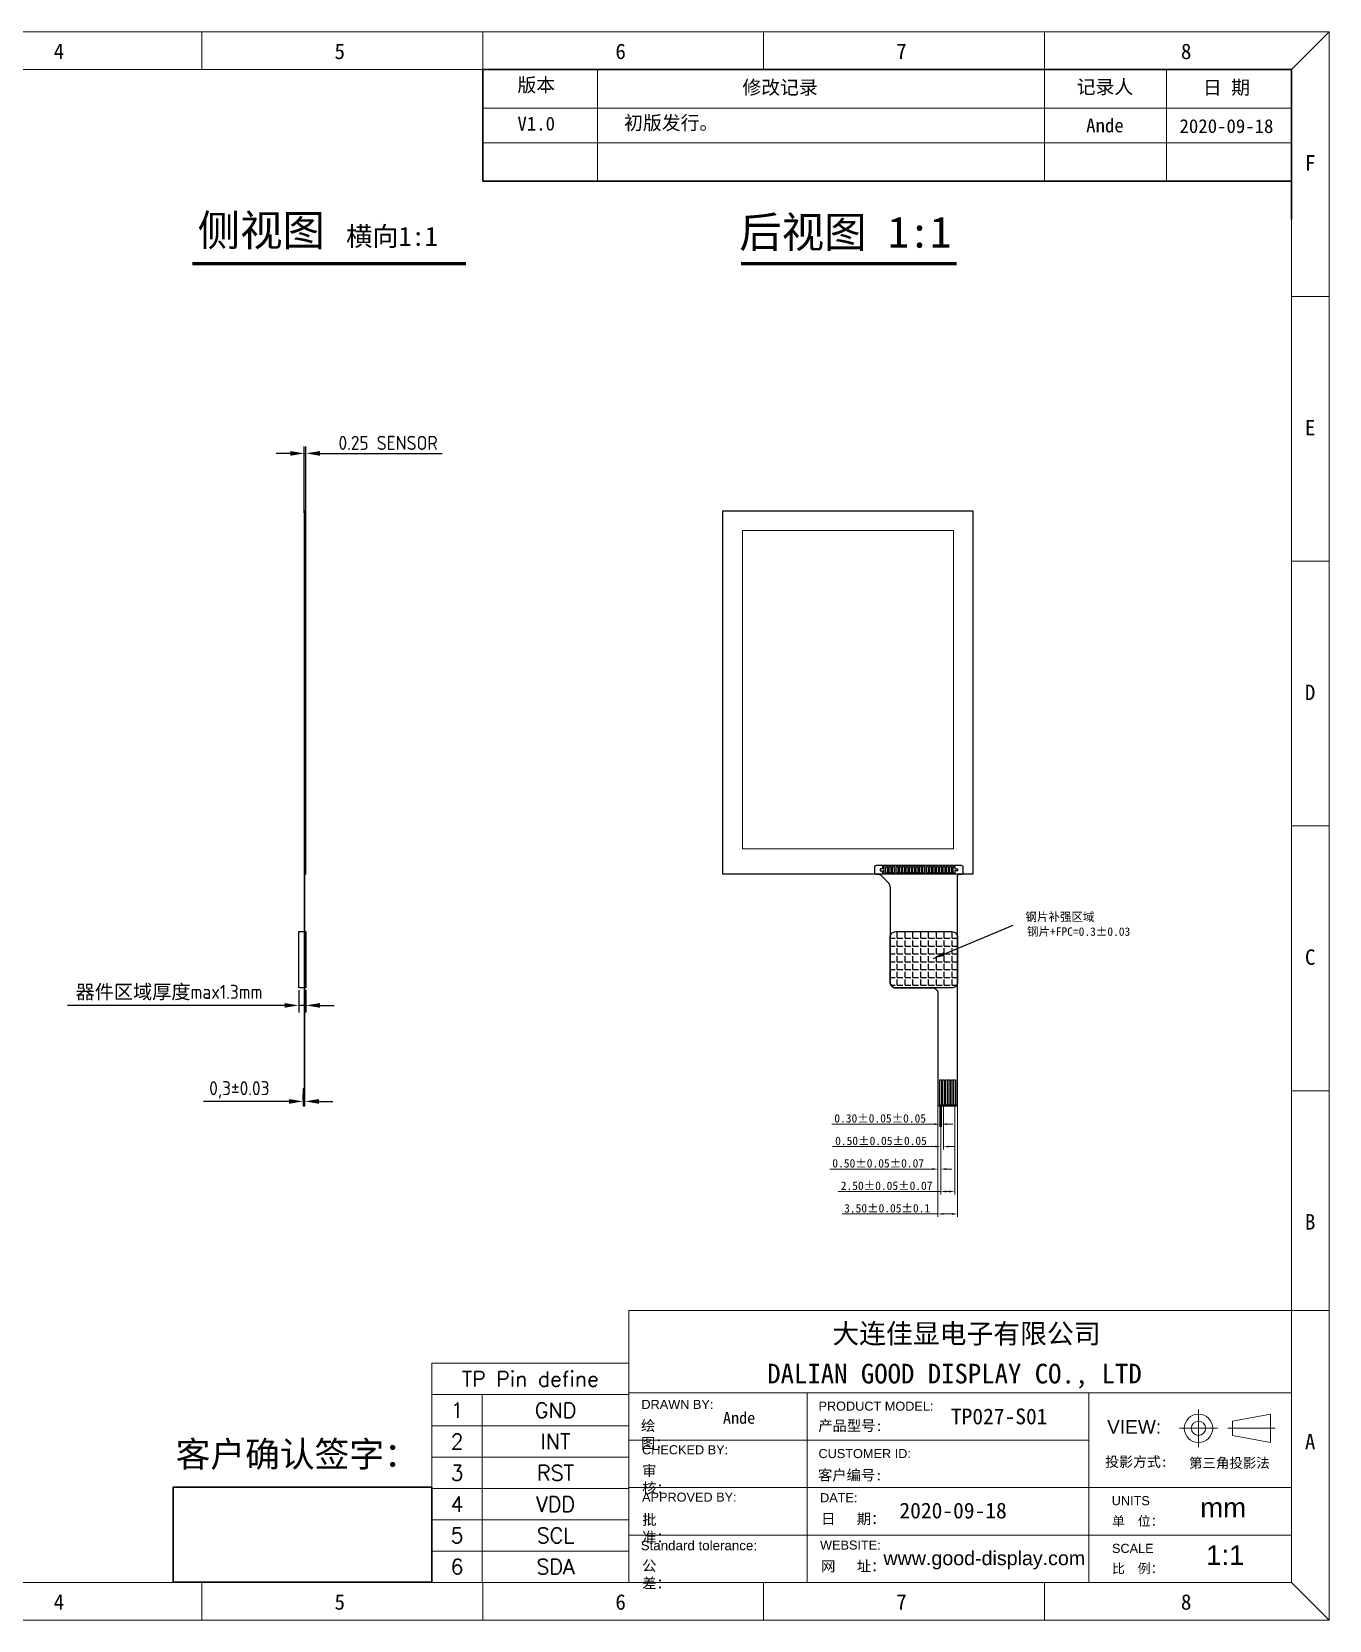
# Model space of a CAD drawing. Header units: millimetres. Extents: x 245 to 11863, y -5369 to 598.
# Drawn here: x 11632 to 11863, y -5368.9 to -5086.1 of the extents above; entities that cross this region are included whole.
import ezdxf
from ezdxf.enums import TextEntityAlignment as Align

# ---------------------------------------------------------------- set-up
doc = ezdxf.new("R2010")
doc.units = ezdxf.units.MM
for name, color, linetype, lineweight in [('1', 7, 'Continuous', 9), ('Sundenal', 4, 'Continuous', 20), ('文字', 2, 'Continuous', 20)]:
    doc.layers.add(name, color=color, linetype=linetype, lineweight=lineweight)
for name, color, linetype in [('COVERLENS', 2, 'Continuous'), ('DIM', 7, 'Continuous'), ('FPC', 5, 'Continuous'), ('GKO', 5, 'Continuous'), ('SENSOR', 3, 'Continuous')]:
    doc.layers.add(name, color=color, linetype=linetype)
doc.styles.add('_txtstyle_1.50_0_0', font='simsun.ttc', dxfattribs={"height": 1.5})
doc.styles.add('SimSun_txtstyle_2.50_0_0', font='', dxfattribs={"height": 2.5})
doc.styles.get("Standard").update_dxf_attribs({"font": 'isocp2.shx', "bigfont": 'extfont2.shx'})
doc.styles.add('STYLE1', font='arial.ttf')
doc.styles.add('YW-RD', font='romans.shx', dxfattribs={"bigfont": 'chineset.shx'})
doc.styles.add('宋体', font='')
doc.styles.get('SimSun_txtstyle_2.50_0_0').set_extended_font_data('SimSun')
doc.styles.get('宋体').set_extended_font_data('SimSun')
doc.dimstyles.new('ISO-25', dxfattribs={"dimtxt": 2.5, "dimasz": 2.5, "dimexe": 1.25, "dimexo": 0.625, "dimtad": 1, "dimdec": 1, "dimtxsty": 'Standard', "dimcen": 2.5, "dimadec": 0, "dimazin": 0, "dimtfac": 1, "dimtdec": 1, "dimtmove": 0, "dimatfit": 3, "dimfxl": 1, "dimarcsym": 0})
doc.dimstyles.new('Sundenal', dxfattribs={"dimtxt": 3.5, "dimasz": 2, "dimexe": 1.5, "dimexo": 0.5, "dimtad": 1, "dimdsep": 46, "dimtxsty": 'Standard', "dimcen": 2.5, "dimadec": 0, "dimazin": 0, "dimtm": 1e-09, "dimtfac": 1, "dimtmove": 0, "dimatfit": 3, "dimfxl": 1, "dimarcsym": 0})
doc.dimstyles.new('Sundenal$0', dxfattribs={"dimtxt": 6, "dimasz": 3, "dimexe": 0.8, "dimexo": 0.8, "dimgap": 0.2, "dimtad": 1, "dimzin": 1, "dimdsep": 46, "dimtxsty": '宋体', "dimcen": 2.5, "dimadec": 0, "dimazin": 0, "dimtfac": 1, "dimtofl": 0, "dimtmove": 0, "dimatfit": 3, "dimfxl": 0.8, "dimtolj": 1, "dimlwd": 13, "dimlwe": 13, "dimarcsym": 0})

# ---------------------------------------------------------------- blocks, each defined once
blk = doc.blocks.new('sundenal')
at = {"layer": 'Sundenal', "color": 4}
blk.add_line((-429.24, 786.48), (-429.24, 805.66), dxfattribs=at)
at = {"layer": 'Sundenal', "ltscale": 0.2}
blk.add_line((-19.18, 19.18), (0, 0), dxfattribs=at)
at = {"layer": 'Sundenal', "color": 4}
blk.add_lwpolyline([(-1141.39, 0), (0, 0), (0, 805.66), (-1141.39, 805.66)], close=True, dxfattribs=at)
for points in [[(-571.67, 805.66), (-571.67, 786.48)], [(-286.82, 805.66), (-286.82, 786.48)], [(-144.39, 805.66), (-144.39, 786.48)], [(-19.18, 786.48), (0, 805.66)], [(-19.18, 671.38), (0, 671.38)], [(-19.18, 537.11), (0, 537.11)], [(-19.18, 402.83), (0, 402.83)], [(-19.18, 268.55), (0, 268.55)], [(-19.18, 157.04), (0, 157.04)], [(-19.18, 115.33), (-202.46, 115.33), (-355.22, 115.33)], [(-264.75, 115.33), (-264.75, 19.18)], [(-355.22, 91.29), (-202.46, 91.29), (-121.95, 91.29)], [(-19.18, 43.22), (-202.46, 43.22), (-355.22, 43.22)], [(-571.67, 19.18), (-571.67, 0)], [(-429.24, 19.18), (-429.24, 0)], [(-286.82, 19.18), (-286.82, 0)], [(-144.39, 19.18), (-144.39, 0)]]:
    blk.add_lwpolyline(points, dxfattribs=at)
at = {"layer": 'Sundenal', "ltscale": 0.2}
for points in [[(-19.18, 786.48), (-1122.21, 786.48), (-1122.21, 19.18), (-19.18, 19.18)], [(-19.18, 157.04), (-355.22, 157.04), (-355.22, 19.18), (-19.18, 19.18)]]:
    blk.add_lwpolyline(points, close=True, dxfattribs=at)
at = {"layer": 'Sundenal', "color": 4, "ltscale": 0.5}
for points in [[(-121.95, 115.33), (-121.95, 43.22), (-121.95, 19.18)], [(-66.31, 87.74), (-66.31, 106.96)], [(-75.93, 97.35), (-56.7, 97.35)], [(-27.36, 97.35), (-51.4, 97.35)], [(-355.22, 67.25), (-202.46, 67.25), (-91.88, 67.25), (-19.18, 67.25)]]:
    blk.add_lwpolyline(points, dxfattribs=at)
blk.add_lwpolyline([(-29.77, 104.56), (-29.77, 90.14), (-49, 93.74), (-49, 100.96)], close=True, dxfattribs=at)
for radius in [7.21, 3.61]:
    blk.add_circle((-66.31, 97.35), radius, dxfattribs=at)
at = {"layer": 'Sundenal', "color": 4, "style": '宋体'}
for s, p in [('4', (-644.21, 795.73)), ('5', (-501.78, 795.73)), ('6', (-359.35, 795.73)), ('7', (-216.92, 795.73)), ('8', (-72.54, 795.73)), ('F', (-9.67, 739.15)), ('E', (-9.67, 604.87)), ('D', (-9.67, 470.59)), ('C', (-9.67, 336.32)), ('B', (-9.67, 202.04)), ('A', (-9.67, 90.53)), ('4', (-644.21, 9.26)), ('5', (-501.78, 9.26)), ('6', (-359.35, 9.26)), ('7', (-216.92, 9.26)), ('8', (-72.54, 9.26))]:
    blk.add_text(s, height=7.85, dxfattribs=at).set_placement(p, align=Align.MIDDLE_CENTER)
at = {"layer": 'Sundenal', "color": 4, "ltscale": 0.5, "style": 'STYLE1'}
for s, height, p in [('DRAWN BY:', 4.61, (-348.81, 109.47)), ('VIEW:', 6.915, (-112.62, 98.05))]:
    blk.add_text(s, height=height, dxfattribs=at).set_placement(p, align=Align.MIDDLE_LEFT)
at = {"layer": 'Sundenal', "color": 4, "style": 'STYLE1'}
for s, p in [('PRODUCT MODEL:', (-259.01, 108.58)), ('CHECKED BY:', (-348.47, 86.47)), ('CUSTOMER ID:', (-259.01, 84.54)), ('APPROVED BY:', (-348.47, 62.43))]:
    blk.add_text(s, height=4.6097, dxfattribs=at).set_placement(p, align=Align.MIDDLE_LEFT)
for s, p in [('DATE:', (-258.21, 59.84)), ('WEBSITE:', (-258.21, 35.8))]:
    blk.add_text(s, height=4.61, dxfattribs=at).set_placement(p)
at = {"layer": 'Sundenal', "color": 4, "ltscale": 0.5, "style": 'STYLE1'}
for s, p in [('UNITS', (-110.31, 58.34)), ('SCALE', (-110.17, 34.14))]:
    blk.add_text(s, height=4.61, dxfattribs=at).set_placement(p)
at = {"layer": 'Sundenal', "color": 4, "ltscale": 0.5, "attachment_point": 1, "style": 'STYLE1'}
for s, insert, char_height, width in [('{\\fSimSun|b0|i0|c134|p54;绘   图：}', (-349.02, 101.34), 5.3139, 29.6747), ('{\\fNSimSun|b0|i0|c134|p49;投影方式:}', (-113.66, 82.96), 5.1776, 35.3306), ('{\\fSimSun|b0|i0|c134|p54;审   核：}', (-348.41, 78.51), 5.3139, 30.3728), ('{\\fArial|b0|i0|c0|p32;mm}', (-65.43, 62.13), 10, 23.1392), ('{\\fSimSun|b0|i0|c134|p54;批   准：}', (-348.41, 53.68), 5.3139, 30.3747), ('{\\fNSimSun|b0|i0|c134|p49;单  位：}', (-110.18, 52.69), 4.7941, 26.4216), ('1:1', (-62.43, 38.07), 10, 19.29), ('{\\fSimSun|b0|i0|c134|p54;公    差：  }', (-348.41, 30.29), 5.3139, 34.0875), ('{\\fNSimSun|b0|i0|c134|p49;比  例：}', (-110.18, 28.65), 4.7941, 25.4832)]:
    blk.add_mtext(s, dxfattribs=dict(at, insert=insert, char_height=char_height, width=width))
at = {"layer": 'Sundenal', "color": 4, "attachment_point": 1, "style": 'STYLE1'}
for s, insert, char_height, width in [('{\\fSimSun|b0|i0|c134|p54;产品型号:}', (-259.1, 101.34), 5.3139, 36.7233), ('{\\fSimSun|b0|i0|c134|p54;客户编号:}', (-259.26, 76.24), 5.3139, 34.4165), ('{\\fSimSun|b0|i0|c134|p54;日   期：}', (-257.68, 54.12), 5.3139, 35.8527), ('{\\fArial|b0|i0|c0|p34;Standard tolerance: }', (-349.17, 40.33), 4.8401, 61.0685), ('{\\fSimSun|b0|i0|c134|p54;网   址：}', (-257.68, 30.09), 5.3139, 35.8527)]:
    blk.add_mtext(s, dxfattribs=dict(at, insert=insert, char_height=char_height, width=width))
at = {"layer": 'Sundenal', "color": 4, "lineweight": 30, "insert": (-71.08, 82.28), "char_height": 5, "width": 45.19, "attachment_point": 1, "style": '宋体'}
blk.add_mtext('第三角投影法', dxfattribs=at)
blk = doc.blocks.new('*D6')
at = {"layer": 'Defpoints', "color": 0, "ltscale": 0.2, "transparency": 16777216}
for p in [(11793.66, -5275.84), (11793.96, -5275.84), (11793.66, -5280.6)]:
    blk.add_point(p, dxfattribs=at)
at = {"layer": 'DIM', "color": 0, "lineweight": 13, "ltscale": 0.2, "transparency": 16777216}
for p, q in [((11793.66, -5275.84), (11793.66, -5281.1)), ((11793.96, -5275.84), (11793.96, -5281.1)), ((11792.66, -5280.6), (11774.43, -5280.6)), ((11794.96, -5280.6), (11795.96, -5280.6))]:
    blk.add_line(p, q, dxfattribs=at)
at = {"layer": 'DIM', "color": 0, "ltscale": 0.2, "transparency": 16777216}
for points in [[(11792.66, -5280.43), (11792.66, -5280.76), (11793.66, -5280.6)], [(11794.96, -5280.43), (11794.96, -5280.76), (11793.96, -5280.6)]]:
    blk.add_solid(points, dxfattribs=at)
at = {"layer": 'DIM', "color": 0, "ltscale": 0.2, "transparency": 16777216, "insert": (11783.04, -5279.59), "char_height": 1.5, "attachment_point": 5, "style": '宋体'}
blk.add_mtext('\\A1;0.30±0.05%%P0.05', dxfattribs=at)
blk = doc.blocks.new('*D7')
at = {"layer": 'Defpoints', "color": 0, "ltscale": 0.2, "transparency": 16777216}
for p in [(11793.81, -5277.22), (11794.31, -5277.22), (11793.81, -5284.6)]:
    blk.add_point(p, dxfattribs=at)
at = {"layer": 'DIM', "color": 0, "lineweight": 13, "ltscale": 0.2, "transparency": 16777216}
for p, q in [((11793.81, -5277.22), (11793.81, -5285.1)), ((11794.31, -5277.22), (11794.31, -5285.1)), ((11792.81, -5284.6), (11774.58, -5284.6)), ((11795.31, -5284.6), (11796.31, -5284.6))]:
    blk.add_line(p, q, dxfattribs=at)
at = {"layer": 'DIM', "color": 0, "ltscale": 0.2, "transparency": 16777216}
for points in [[(11792.81, -5284.43), (11792.81, -5284.76), (11793.81, -5284.6)], [(11795.31, -5284.43), (11795.31, -5284.76), (11794.31, -5284.6)]]:
    blk.add_solid(points, dxfattribs=at)
at = {"layer": 'DIM', "color": 0, "ltscale": 0.2, "transparency": 16777216, "insert": (11783.19, -5283.59), "char_height": 1.5, "attachment_point": 5, "style": '宋体'}
blk.add_mtext('\\A1;0.50±0.05%%P0.05', dxfattribs=at)
blk = doc.blocks.new('*D8')
at = {"layer": 'Defpoints', "color": 0, "ltscale": 0.2, "transparency": 16777216}
for p in [(11793.81, -5277.22), (11796.31, -5277.22), (11793.81, -5292.6)]:
    blk.add_point(p, dxfattribs=at)
at = {"layer": 'DIM', "color": 0, "lineweight": 13, "ltscale": 0.2, "transparency": 16777216}
for p, q in [((11793.81, -5277.22), (11793.81, -5293.1)), ((11796.31, -5277.22), (11796.31, -5293.1)), ((11793.81, -5292.6), (11775.58, -5292.6)), ((11795.31, -5292.6), (11794.81, -5292.6))]:
    blk.add_line(p, q, dxfattribs=at)
at = {"layer": 'DIM', "color": 0, "ltscale": 0.2, "transparency": 16777216}
for points in [[(11794.81, -5292.43), (11794.81, -5292.76), (11793.81, -5292.6)], [(11795.31, -5292.43), (11795.31, -5292.76), (11796.31, -5292.6)]]:
    blk.add_solid(points, dxfattribs=at)
at = {"layer": 'DIM', "color": 0, "ltscale": 0.2, "transparency": 16777216, "insert": (11784.19, -5291.59), "char_height": 1.5, "attachment_point": 5, "style": '宋体'}
blk.add_mtext('\\A1;2.50±0.05%%P0.07', dxfattribs=at)
blk = doc.blocks.new('*D9')
at = {"layer": 'Defpoints', "color": 0, "ltscale": 0.2, "transparency": 16777216}
for p in [(11793.31, -5276.74), (11793.81, -5277.22), (11793.31, -5288.6)]:
    blk.add_point(p, dxfattribs=at)
at = {"layer": 'DIM', "color": 0, "lineweight": 13, "ltscale": 0.2, "transparency": 16777216}
for p, q in [((11793.31, -5276.74), (11793.31, -5289.1)), ((11793.81, -5277.22), (11793.81, -5289.1)), ((11792.31, -5288.6), (11774.07, -5288.6)), ((11794.81, -5288.6), (11795.81, -5288.6))]:
    blk.add_line(p, q, dxfattribs=at)
at = {"layer": 'DIM', "color": 0, "ltscale": 0.2, "transparency": 16777216}
for points in [[(11792.31, -5288.43), (11792.31, -5288.76), (11793.31, -5288.6)], [(11794.81, -5288.43), (11794.81, -5288.76), (11793.81, -5288.6)]]:
    blk.add_solid(points, dxfattribs=at)
at = {"layer": 'DIM', "color": 0, "ltscale": 0.2, "transparency": 16777216, "insert": (11782.69, -5287.59), "char_height": 1.5, "attachment_point": 5, "style": '宋体'}
blk.add_mtext('\\A1;0.50±0.05%%P0.07', dxfattribs=at)
blk = doc.blocks.new('*D10')
at = {"layer": 'Defpoints', "color": 0, "ltscale": 0.2, "transparency": 16777216}
for p in [(11793.31, -5276.33), (11796.81, -5275.71), (11793.31, -5296.6)]:
    blk.add_point(p, dxfattribs=at)
at = {"layer": 'DIM', "color": 0, "lineweight": 13, "ltscale": 0.2, "transparency": 16777216}
for p, q in [((11793.31, -5276.33), (11793.31, -5297.1)), ((11796.81, -5275.71), (11796.81, -5297.1)), ((11793.31, -5296.6), (11776.25, -5296.6)), ((11795.81, -5296.6), (11794.31, -5296.6))]:
    blk.add_line(p, q, dxfattribs=at)
at = {"layer": 'DIM', "color": 0, "ltscale": 0.2, "transparency": 16777216}
for points in [[(11794.31, -5296.43), (11794.31, -5296.76), (11793.31, -5296.6)], [(11795.81, -5296.43), (11795.81, -5296.76), (11796.81, -5296.6)]]:
    blk.add_solid(points, dxfattribs=at)
at = {"layer": 'DIM', "color": 0, "ltscale": 0.2, "transparency": 16777216, "insert": (11784.28, -5295.59), "char_height": 1.5, "attachment_point": 5, "style": '宋体'}
blk.add_mtext('\\A1;3.50±0.05%%P0.1', dxfattribs=at)
blk = doc.blocks.new('*D13')
at = {"layer": 'COVERLENS', "color": 0, "lineweight": -2, "ltscale": 0.2, "transparency": 16777216}
for p, q in [((11679.52, -5256.76), (11679.52, -5260.71)), ((11680.82, -5256.76), (11680.82, -5260.71)), ((11677.02, -5259.46), (11638.36, -5259.46)), ((11680.82, -5259.46), (11679.52, -5259.46)), ((11683.32, -5259.46), (11685.82, -5259.46))]:
    blk.add_line(p, q, dxfattribs=at)
at = {"layer": 'COVERLENS', "color": 0, "ltscale": 0.2, "transparency": 16777216}
for points in [[(11677.02, -5259.04), (11677.02, -5259.87), (11679.52, -5259.46)], [(11683.32, -5259.04), (11683.32, -5259.87), (11680.82, -5259.46)]]:
    blk.add_solid(points, dxfattribs=at)
at = {"layer": 'Defpoints', "color": 0, "ltscale": 0.2, "transparency": 16777216}
for p in [(11679.52, -5256.14), (11680.82, -5256.14), (11679.52, -5259.46)]:
    blk.add_point(p, dxfattribs=at)
at = {"layer": 'COVERLENS', "color": 0, "ltscale": 0.2, "transparency": 16777216, "insert": (11656.44, -5257.18), "char_height": 2.5, "attachment_point": 5}
blk.add_mtext('{\\fSimSun|b0|i0|c134|p2;器件区域厚度\\Fisocp2,extfont2|c134;max1.3mm}', dxfattribs=at)
blk = doc.blocks.new('*D14')
at = {"layer": 'COVERLENS', "color": 0, "lineweight": -2, "ltscale": 0.2, "transparency": 16777216}
for p, q in [((11677.82, -5276.55), (11662.59, -5276.55)), ((11680.32, -5276.36), (11680.32, -5275.3)), ((11680.62, -5276.55), (11680.32, -5276.55)), ((11680.62, -5276.36), (11680.62, -5275.3)), ((11683.12, -5276.55), (11685.62, -5276.55))]:
    blk.add_line(p, q, dxfattribs=at)
at = {"layer": 'COVERLENS', "color": 0, "ltscale": 0.2, "transparency": 16777216}
for points in [[(11677.82, -5276.14), (11677.82, -5276.97), (11680.32, -5276.55)], [(11683.12, -5276.14), (11683.12, -5276.97), (11680.62, -5276.55)]]:
    blk.add_solid(points, dxfattribs=at)
at = {"layer": 'Defpoints', "color": 0, "ltscale": 0.2, "transparency": 16777216}
for p in [(11680.32, -5276.55), (11680.32, -5276.98), (11680.62, -5276.98)]:
    blk.add_point(p, dxfattribs=at)
at = {"layer": 'COVERLENS', "color": 0, "ltscale": 0.2, "transparency": 16777216, "insert": (11668.96, -5274.49), "char_height": 2.5, "attachment_point": 5}
blk.add_mtext('0,3{\\Fisocp2,extfont2|c134;%%P0.03}', dxfattribs=at)
blk = doc.blocks.new('*D15')
at = {"layer": 'COVERLENS', "color": 0, "lineweight": -2, "ltscale": 0.2, "transparency": 16777216}
for p, q in [((11678.02, -5161.18), (11675.52, -5161.18)), ((11680.52, -5171.75), (11680.52, -5159.93)), ((11680.52, -5161.18), (11680.82, -5161.18)), ((11680.82, -5171.75), (11680.82, -5159.93)), ((11683.32, -5161.18), (11705.08, -5161.18))]:
    blk.add_line(p, q, dxfattribs=at)
at = {"layer": 'COVERLENS', "color": 0, "ltscale": 0.2, "transparency": 16777216}
for points in [[(11678.02, -5160.76), (11678.02, -5161.6), (11680.52, -5161.18)], [(11683.32, -5160.76), (11683.32, -5161.6), (11680.82, -5161.18)]]:
    blk.add_solid(points, dxfattribs=at)
at = {"layer": 'Defpoints', "color": 0, "ltscale": 0.2, "transparency": 16777216}
for p in [(11680.82, -5161.18), (11680.52, -5172.37), (11680.82, -5172.37)]:
    blk.add_point(p, dxfattribs=at)
at = {"layer": 'COVERLENS', "color": 0, "ltscale": 0.2, "transparency": 16777216, "insert": (11695.45, -5159.31), "char_height": 2.5, "attachment_point": 5}
blk.add_mtext('{\\Fisocp2,extfont2|c134;0.25 SENSOR}', dxfattribs=at)

msp = doc.modelspace()

# ---------------------------------------------------------------- hatches: boundary and pattern name
at = {"layer": 'GKO'}
h = msp.add_hatch(dxfattribs=at)
h.set_pattern_fill('ANGLE', color=256, scale=0.2, style=0)
h.set_pattern_definition([(0, (513.6848, -440.4253), (0, 1.397), [1.016, -0.381]), (90, (513.6848, -440.4253), (-1.397, 9e-17), [1.016, -0.381])])
edge = h.paths.add_edge_path()
edge.add_line((11795.81, -5256.325), (11785.81, -5256.325))
edge.add_arc((11785.81, -5255.325), 1, 180, 270, ccw=False)
edge.add_line((11784.81, -5255.325), (11784.81, -5247.325))
edge.add_arc((11785.81, -5247.325), 1, 90, 180, ccw=False)
edge.add_line((11785.81, -5246.325), (11795.81, -5246.325))
edge.add_arc((11795.81, -5247.325), 1, 0, 90, ccw=False)
edge.add_line((11796.81, -5247.325), (11796.81, -5255.325))
edge.add_arc((11795.81, -5255.325), 1, -90, 0, ccw=False)

# ---------------------------------------------------------------- linework, layer by layer
at = {"layer": '1', "color": 1}
for p, q in [((11712.215, -5334.33), (11712.215, -5328.757)), ((11712.215, -5339.903), (11712.215, -5334.33)), ((11712.215, -5345.476), (11712.215, -5339.903)), ((11712.215, -5351.049), (11712.215, -5345.476)), ((11712.215, -5356.622), (11712.215, -5351.049)), ((11712.215, -5362.195), (11712.215, -5356.622))]:
    msp.add_line(p, q, dxfattribs=at)
for points in [[(11703.234, -5323.184), (11703.234, -5328.757), (11738.284, -5328.757), (11738.284, -5323.184)], [(11703.234, -5328.757), (11703.234, -5334.33), (11738.284, -5334.33), (11738.284, -5328.757)], [(11703.234, -5334.33), (11703.234, -5339.903), (11738.284, -5339.903), (11738.284, -5334.33)], [(11703.234, -5339.903), (11703.234, -5345.476), (11738.284, -5345.476), (11738.284, -5339.903)], [(11703.234, -5345.476), (11703.234, -5351.049), (11738.284, -5351.049), (11738.284, -5345.476)], [(11703.234, -5351.049), (11703.234, -5356.622), (11738.284, -5356.622), (11738.284, -5351.049)], [(11703.234, -5356.622), (11703.234, -5362.195), (11738.284, -5362.195), (11738.284, -5356.622)]]:
    msp.add_lwpolyline(points, close=True, dxfattribs=at)
at = {"layer": 'COVERLENS', "color": 2, "linetype": 'Continuous', "lineweight": 0}
msp.add_lwpolyline([(11796.108, -5174.937), (11758.512, -5174.937), (11758.512, -5231.613), (11796.108, -5231.613)], close=True, dxfattribs=at)
at = {"layer": 'DIM', "lineweight": 30, "ltscale": 0.2, "const_width": 0.554}
for points in [[(11660.576, -5127.408), (11709.289, -5127.408)], [(11758.279, -5127.408), (11796.654, -5127.408)]]:
    msp.add_lwpolyline(points, dxfattribs=at)
at = {"layer": 'FPC', "ltscale": 0.2}
for points in [[(11680.623, -5234.575), (11680.523, -5234.575), (11680.523, -5277.325), (11680.623, -5277.325)], [(11679.523, -5246.325), (11680.523, -5246.325), (11680.523, -5256.325), (11679.523, -5256.325)], [(11680.623, -5246.325), (11680.823, -5246.325), (11680.823, -5256.325), (11680.623, -5256.325)], [(11680.523, -5274.325), (11680.323, -5274.325), (11680.323, -5277.325), (11680.523, -5277.325)]]:
    msp.add_lwpolyline(points, close=True, dxfattribs=at)
at = {"layer": 'GKO'}
for points in [[(11797.51, -5236.125, 0.4142136), (11797.81, -5235.825), (11797.81, -5234.875, 0.4142136), (11797.51, -5234.575), (11782.31, -5234.575, 0.4142136), (11782.01, -5234.875), (11782.01, -5235.825, 0.4142136), (11782.31, -5236.125), (11782.803, -5236.125, -0.1989124), (11783.157, -5236.271), (11784.371, -5237.486, -0.1989124), (11784.81, -5238.546), (11784.81, -5255.325, 0.4142136), (11785.81, -5256.325), (11792.31, -5256.325, -0.4142136), (11793.31, -5257.325), (11793.31, -5277.125, 0.4142136), (11793.51, -5277.325), (11796.61, -5277.325, 0.4142136), (11796.81, -5277.125), (11796.81, -5236.425, -0.4142136), (11797.11, -5236.125)], [(11795.81, -5256.325), (11785.81, -5256.325, -0.4142136), (11784.81, -5255.325), (11784.81, -5247.325, -0.4142136), (11785.81, -5246.325), (11795.81, -5246.325, -0.4142136), (11796.81, -5247.325), (11796.81, -5255.325, -0.4142136)], [(11795.81, -5256.325), (11785.81, -5256.325, -0.4142136), (11784.81, -5255.325), (11784.81, -5247.325, -0.4142136), (11785.81, -5246.325), (11795.81, -5246.325, -0.4142136), (11796.81, -5247.325), (11796.81, -5255.325, -0.4142136)]]:
    msp.add_lwpolyline(points, format="xyb", close=True, dxfattribs=at)
for points in [[(11783.46, -5235.175), (11783.01, -5235.175), (11783.01, -5235.475), (11783.46, -5235.475), (11783.46, -5235.925), (11783.76, -5235.925), (11783.76, -5234.725), (11783.46, -5234.725)], [(11784.36, -5235.925), (11784.06, -5235.925), (11784.06, -5234.725), (11784.36, -5234.725)], [(11784.96, -5235.925), (11784.66, -5235.925), (11784.66, -5234.725), (11784.96, -5234.725)], [(11785.56, -5235.925), (11785.26, -5235.925), (11785.26, -5234.725), (11785.56, -5234.725)], [(11786.16, -5235.925), (11785.86, -5235.925), (11785.86, -5234.725), (11786.16, -5234.725)], [(11786.76, -5235.925), (11786.46, -5235.925), (11786.46, -5234.725), (11786.76, -5234.725)], [(11787.36, -5235.925), (11787.06, -5235.925), (11787.06, -5234.725), (11787.36, -5234.725)], [(11787.96, -5235.925), (11787.66, -5235.925), (11787.66, -5234.725), (11787.96, -5234.725)], [(11788.56, -5235.925), (11788.26, -5235.925), (11788.26, -5234.725), (11788.56, -5234.725)], [(11789.16, -5235.925), (11788.86, -5235.925), (11788.86, -5234.725), (11789.16, -5234.725)], [(11789.76, -5235.925), (11789.46, -5235.925), (11789.46, -5234.725), (11789.76, -5234.725)], [(11790.36, -5235.925), (11790.06, -5235.925), (11790.06, -5234.725), (11790.36, -5234.725)], [(11790.96, -5235.925), (11790.66, -5235.925), (11790.66, -5234.725), (11790.96, -5234.725)], [(11791.56, -5235.925), (11791.26, -5235.925), (11791.26, -5234.725), (11791.56, -5234.725)], [(11792.16, -5235.925), (11791.86, -5235.925), (11791.86, -5234.725), (11792.16, -5234.725)], [(11792.76, -5235.925), (11792.46, -5235.925), (11792.46, -5234.725), (11792.76, -5234.725)], [(11793.36, -5235.925), (11793.06, -5235.925), (11793.06, -5234.725), (11793.36, -5234.725)], [(11793.96, -5235.925), (11793.66, -5235.925), (11793.66, -5234.725), (11793.96, -5234.725)], [(11794.56, -5235.925), (11794.26, -5235.925), (11794.26, -5234.725), (11794.56, -5234.725)], [(11795.16, -5235.925), (11794.86, -5235.925), (11794.86, -5234.725), (11795.16, -5234.725)], [(11795.76, -5235.925), (11795.46, -5235.925), (11795.46, -5234.725), (11795.76, -5234.725)], [(11796.36, -5235.175), (11796.81, -5235.175), (11796.81, -5235.475), (11796.36, -5235.475), (11796.36, -5235.925), (11796.06, -5235.925), (11796.06, -5234.725), (11796.36, -5234.725)], [(11793.96, -5277.225), (11793.66, -5277.225), (11793.66, -5272.725), (11793.96, -5272.725)], [(11794.46, -5277.225), (11794.16, -5277.225), (11794.16, -5272.725), (11794.46, -5272.725)], [(11794.96, -5277.225), (11794.66, -5277.225), (11794.66, -5272.725), (11794.96, -5272.725)], [(11795.46, -5277.225), (11795.16, -5277.225), (11795.16, -5272.725), (11795.46, -5272.725)], [(11795.96, -5277.225), (11795.66, -5277.225), (11795.66, -5272.725), (11795.96, -5272.725)], [(11796.46, -5277.225), (11796.16, -5277.225), (11796.16, -5272.725), (11796.46, -5272.725)]]:
    msp.add_lwpolyline(points, close=True, dxfattribs=at)
at = {"layer": 'SENSOR', "linetype": 'Continuous'}
for points in [[(11680.523, -5236.125), (11680.823, -5236.125), (11680.823, -5171.425), (11680.523, -5171.425)], [(11755.05, -5236.125), (11755.05, -5171.425), (11799.55, -5171.425), (11799.55, -5236.125)]]:
    msp.add_lwpolyline(points, close=True, dxfattribs=at)
at = {"layer": '文字', "lineweight": 30}
for p, q in [((11856.248, -5092.845), (11712.299, -5092.845)), ((11712.299, -5092.845), (11712.299, -5112.711)), ((11856.248, -5119.541), (11856.248, -5092.845)), ((11712.299, -5112.711), (11856.248, -5112.711))]:
    msp.add_line(p, q, dxfattribs=at)
at = {"layer": '文字'}
for points in [[(11732.731, -5112.711), (11732.731, -5092.801)], [(11812.287, -5112.711), (11812.287, -5092.845)], [(11834.042, -5112.711), (11834.042, -5092.845)], [(11712.299, -5099.718), (11856.248, -5099.718)], [(11712.299, -5105.88), (11856.248, -5105.88)], [(11712.299, -5112.711), (11856.248, -5112.711)]]:
    msp.add_lwpolyline(points, dxfattribs=at)
at = {"layer": '文字', "color": 0, "lineweight": 30}
msp.add_lwpolyline([(11657.182, -5345.248), (11703.206, -5345.248), (11703.206, -5362.124), (11657.182, -5362.124)], close=True, dxfattribs=at)

# ---------------------------------------------------------------- block references
at = {"layer": 'Sundenal', "xscale": 0.3510397440006727, "yscale": 0.3510397440006727, "zscale": 0.3510397440006727}
msp.add_blockref('sundenal', (11862.981, -5368.929), dxfattribs=at)

# ---------------------------------------------------------------- texts
at = {"layer": '1', "attachment_point": 5, "style": 'YW-RD'}
for s, insert, char_height, width in [('TP Pin define', (11720.759, -5325.97), 2.69438, 35.05022), ('1', (11707.725, -5331.543), 2.694, 8.98128), ('1', (11707.725, -5331.543), 2.694, 8.98128), ('{\\Fromans,chineset|c134;GND}', (11725.25, -5331.543), 2.69438, 26.06894), ('2', (11707.725, -5337.116), 2.694, 8.98128), ('{\\Fromans,chineset|c134;INT}', (11725.25, -5337.116), 2.69438, 26.06894), ('3', (11707.725, -5342.689), 2.694, 8.98128), ('RST', (11725.25, -5342.689), 2.6944, 26.06894), ('4', (11707.725, -5348.262), 2.694, 8.98128), ('{\\Fromans,chineset|c134;VDD}', (11725.25, -5348.262), 2.69438, 26.06894), ('5', (11707.725, -5353.835), 2.694, 8.98128), ('{\\Fromans,chineset|c134;SCL}', (11725.25, -5353.835), 2.69438, 26.06894), ('6', (11707.725, -5359.409), 2.694, 8.98128), ('{\\Fromans,chineset|c134;SDA}', (11725.25, -5359.409), 2.69438, 26.06894)]:
    msp.add_mtext(s, dxfattribs=dict(at, insert=insert, char_height=char_height, width=width))
at = {"layer": 'DIM', "lineweight": 30, "ltscale": 0.2, "attachment_point": 1, "style": '宋体'}
for s, insert, char_height, width in [('侧视图 {\\H0.6177x;横向1:1}', (11661.539, -5118.695), 5.53857, 47.74925), ('后视图 1:1', (11757.957, -5119.012), 5.5386, 38.69664)]:
    msp.add_mtext(s, dxfattribs=dict(at, insert=insert, char_height=char_height, width=width))
at = {"layer": 'DIM', "lineweight": 30, "char_height": 1.5, "attachment_point": 3, "style": '宋体'}
for s, insert, width in [('钢片补强区域', (11821.184, -5242.952), 17.6255), ('钢片+FPC=0.3%%P0.03', (11827.56, -5245.569), 32.36532)]:
    msp.add_mtext(s, dxfattribs=dict(at, insert=insert, width=width))
at = {"layer": 'Sundenal', "color": 4, "true_color": 0x00ffff, "style": '宋体'}
msp.add_text('DALIAN GOOD DISPLAY CO., LTD', height=3.5, dxfattribs=at).set_placement((11762.938, -5325.021), align=Align.MIDDLE_LEFT)
at = {"layer": 'Sundenal', "color": 4, "true_color": 0x00ffff}
for s, insert, char_height, width, attachment_point, style in [('大连佳显电子有限公司', (11774.533, -5316.143), 3.5, 110.03176, 1, 'SimSun_txtstyle_2.50_0_0'), ('{\\fArial|b0|i0|c0|p34;www.good-display.com}', (11801.581, -5356.621), 2.5, 15.27587, 2, '_txtstyle_1.50_0_0')]:
    msp.add_mtext(s, dxfattribs=dict(at, insert=insert, char_height=char_height, width=width, attachment_point=attachment_point, style=style))
at = {"layer": '文字', "style": '宋体'}
for s, insert, char_height, width, attachment_point in [('版本', (11718.466, -5094.359), 2.4573, 7.96746, 1), ('修改记录', (11758.515, -5094.785), 2.4573, 15.76401, 1), ('记录人', (11823.059, -5094.68), 2.4573, 11.90506, 2), ('日 期', (11844.688, -5094.802), 2.4573, 10.85796, 2), ('V1.0', (11718.466, -5101.233), 2.4573, 7.96746, 1), ('初版发行。', (11737.449, -5101.093), 2.4573, 71.34246, 1), ('Ande', (11823.051, -5101.553), 2.4573, 11.90506, 2), ('2020-09-18', (11844.688, -5101.676), 2.4573, 19.18033, 2), ('TP027-S01', (11804.225, -5332.664), 2.8083, 24.57278, 5), ('2020-09-18', (11796.021, -5349.425), 2.8083, 24.57278, 5)]:
    msp.add_mtext(s, dxfattribs=dict(at, insert=insert, char_height=char_height, width=width, attachment_point=attachment_point))
at = {"layer": '文字', "ltscale": 0.5, "insert": (11757.92, -5331.844), "char_height": 2.10624, "width": 10.53119, "attachment_point": 2, "style": '宋体'}
msp.add_mtext('{\\fSimSun|b0|i0|c134|p54;Ande}', dxfattribs=at)
at = {"layer": '文字', "color": 0, "insert": (11679.261, -5342.161), "char_height": 4.5308, "width": 49.08132, "attachment_point": 8, "style": '宋体'}
msp.add_mtext('客户确认签字：', dxfattribs=at)

# ---------------------------------------------------------------- dimensions: what is measured, and where the dimension line sits
at = {"layer": 'COVERLENS', "color": 0, "ltscale": 0.2}
dim = msp.add_linear_dim(base=(11680.823, -5161.181), p1=(11680.523, -5172.374), p2=(11680.823, -5172.374), text='{\\Fisocp2,extfont2|c134;0.25 SENSOR}', dimstyle='ISO-25', override={"dimfxl": 0.8}, dxfattribs=at)
dim.commit()
dim.dimension.update_dxf_attribs({"geometry": '*D15', "text_midpoint": (11695.449, -5161.181), "dimtype": 160})
for base, p1, p2, text, picture, middle in [((11679.523, -5259.455), (11680.823, -5256.138), (11679.523, -5256.138), '{\\fSimSun|b0|i0|c134|p2;器件区域厚度\\Fisocp2,extfont2|c134;max1.3mm}', '*D13', (11656.443, -5257.185)), ((11680.323, -5276.554), (11680.623, -5276.984), (11680.323, -5276.984), '<>{\\Fisocp2,extfont2|c134;%%P0.03}', '*D14', (11668.958, -5274.491))]:
    dim = msp.add_linear_dim(base=base, p1=p1, p2=p2, text=text, dimstyle='ISO-25', override={"dimfxl": 0.8}, dxfattribs=at)
    dim.commit()
    dim.dimension.update_dxf_attribs({"geometry": picture, "text_midpoint": middle})
at = {"layer": 'DIM', "ltscale": 0.2}
for base, p1, p2, text, picture, middle in [((11793.31, -5288.596), (11793.81, -5277.225), (11793.31, -5276.737), '<>%%P0.07', '*D9', (11782.689, -5287.592)), ((11793.66, -5280.596), (11793.96, -5275.842), (11793.66, -5275.842), '<>%%P0.05', '*D6', (11783.044, -5279.592)), ((11793.81, -5284.596), (11794.31, -5277.225), (11793.81, -5277.225), '<>%%P0.05', '*D7', (11783.194, -5283.592)), ((11793.81, -5292.596), (11796.31, -5277.225), (11793.81, -5277.225), '<>%%P0.07', '*D8', (11784.194, -5291.592)), ((11793.31, -5296.596), (11796.81, -5275.706), (11793.31, -5276.331), '<>%%P0.1', '*D10', (11784.281, -5295.592))]:
    dim = msp.add_linear_dim(base=base, p1=p1, p2=p2, text=text, dimstyle='Sundenal$0', override={"dimtxt": 1.5, "dimasz": 1, "dimexe": 0.5, "dimexo": 0, "dimtol": 1, "dimtp": 0.05, "dimtm": 0.05}, dxfattribs=at)
    dim.commit()
    dim.dimension.update_dxf_attribs({"geometry": picture, "text_midpoint": middle})

# ---------------------------------------------------------------- leaders
at = {"layer": 'DIM'}
msp.add_leader([(11792.542, -5251.084), (11806.739, -5245.185)], dimstyle='Sundenal', override={"dimgap": 0.625, "dimtad": 0, "dimfxl": 0.8}, dxfattribs=at)

doc.saveas('drawing.dxf')
